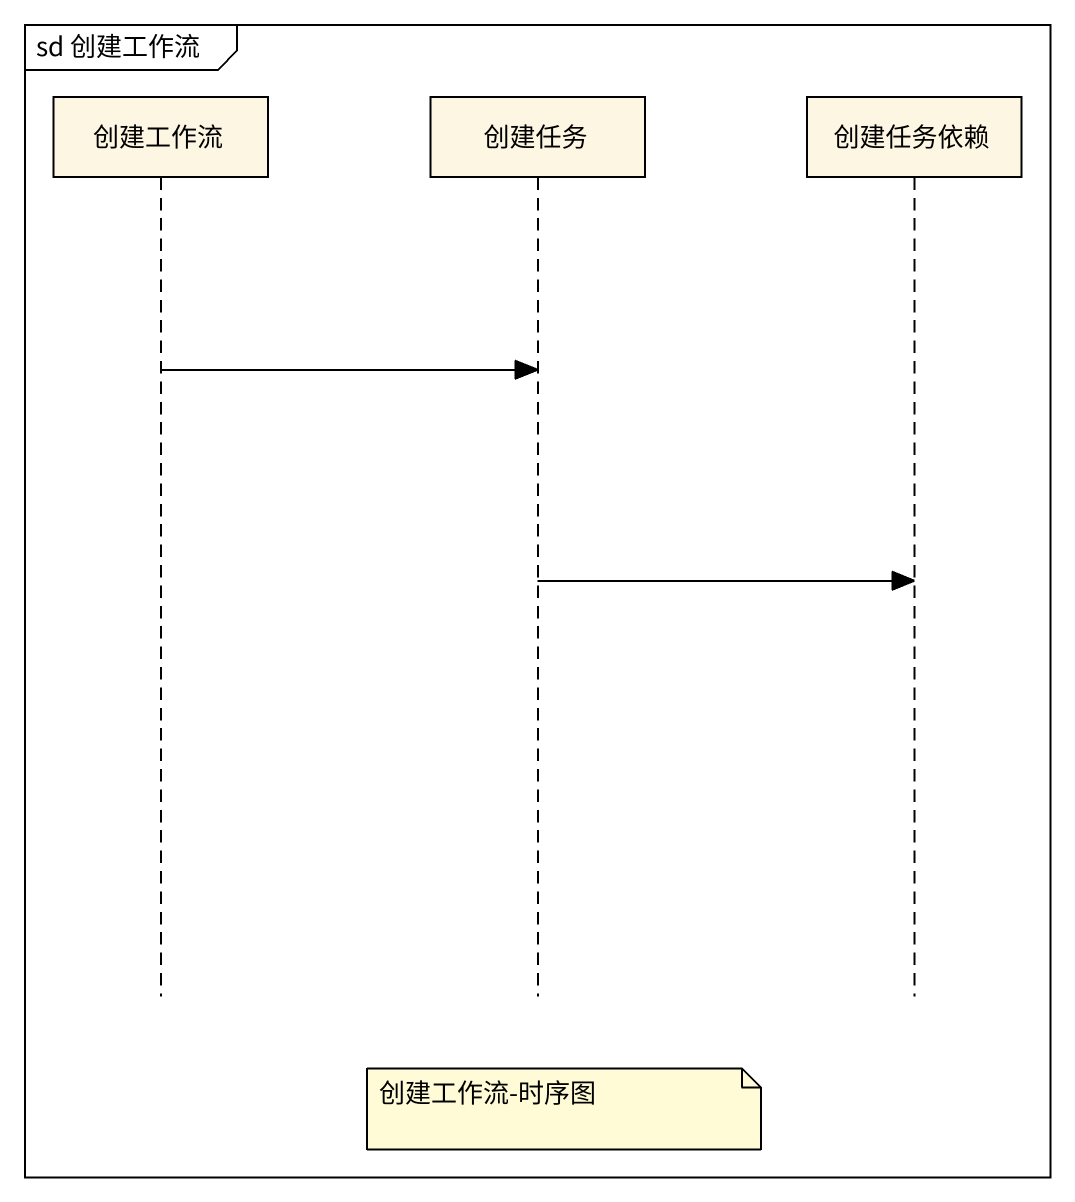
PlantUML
@startuml
mainframe sd 创建工作流
hide footbox
participant 创建工作流
participant 创建任务
participant 创建任务依赖

创建工作流 -> 创建任务
创建任务 -> 创建任务依赖
note over 创建任务 : 创建工作流-时序图
@enduml
